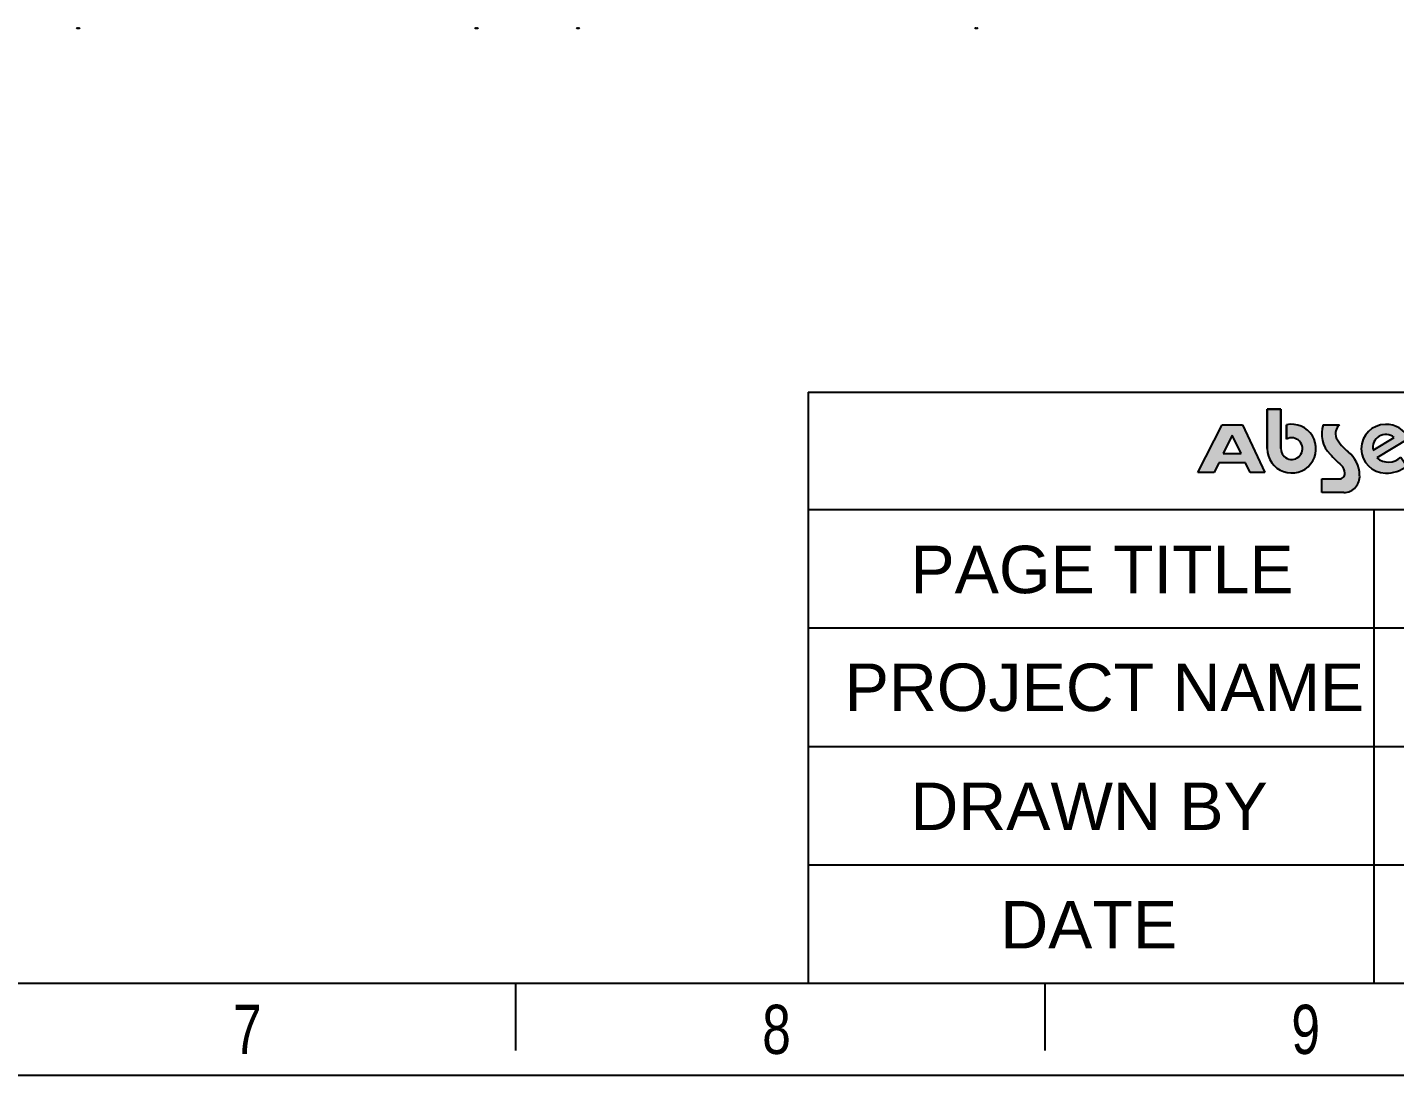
# Model space of a CAD drawing. Header units: millimetres. Extents: x 389 to 17466, y 310 to 5904.
# Drawn here: x 13453 to 15204, y 312 to 1654 of the extents above; entities that cross this region are included whole.
import ezdxf

# ---------------------------------------------------------------- set-up
doc = ezdxf.new("R2010")
doc.units = ezdxf.units.MM
doc.layers.add('DIM', color=4, linetype='Continuous')
doc.layers.add('图框', color=7, linetype='Continuous')
doc.styles.add('CKSTANDARD', font='arial.ttf')
doc.styles.add('Roamns', font='romans.shx')

# ---------------------------------------------------------------- blocks, each defined once
blk = doc.blocks.new('A$C7F980674')
at = {"layer": 'DIM'}
h = blk.add_hatch(color=0, dxfattribs=at)
h.paths.add_polyline_path([(7.072382140899999e-05, 14.43823848652391), (17.54018542246194, 49.09321739150072), (32.43710042510065, 49.09321739150072), (48.55284257268067, 14.43823848652391), (37.85417935127042, 14.43823848652391), (34.52331861507264, 21.47508279329122), (15.18332810379797, 21.47508279329122), (11.78696234113886, 14.43823848652391)])
h.paths.add_polyline_path([(24.94748300875654, 41.70518833840833), (18.4432997739641, 28.22933563047082), (31.32622136492865, 28.22933563047082)], flags=16)
h = blk.add_hatch(color=0, dxfattribs=at)
edge = h.paths.add_edge_path()
edge.add_arc((102.73004367057, 13.90886456904809), 4.008224344635951, 268.9921655110325, 361.5919063077861)
edge.add_arc((99.15354010349256, 13.8520860173212), 7.585044519850372, 1.270112135883178, 51.07851824680055)
edge.add_arc((307.8846824545763, 226.7410586670685), 290.5958996836599, 223.1994758205292, 225.4213170999201, ccw=False)
edge.add_arc((110.0181443910987, 42.41204420301801), 20.20419257147762, 160.1829900287513, 226.2534819823607, ccw=False)
edge.add_line((91.01044081093276, 49.26161368391513), (102.8060160324094, 49.26161368391513))
edge.add_arc((108.2666153697937, 42.83305403733538), 8.434721350051746, 130.3455086857447, 201.7414345435993)
edge.add_arc((128.4138673179259, 54.80693761470138), 31.79540957994945, 208.3500157259416, 232.6470193688833)
edge.add_arc((94.72388420018251, 12.01322233724932), 22.67708241663319, 1.6072526751569853, 50.5832628822302, ccw=False)
edge.add_arc((105.8459691270836, 11.59352122360906), 11.59424323095258, -89.35383752252329, 5.224491977119385, ccw=False)
edge.add_line((105.9767223201925, 1.52956708916e-05), (89.85622180037899, 1.52956708916e-05))
edge.add_line((89.85622180037899, 1.52956708916e-05), (89.85622180037899, 9.9012602990897))
edge.add_line((89.85622180037899, 9.9012602990897), (102.6595425193372, 9.9012602990897))
edge = h.paths.add_edge_path()
edge.add_arc((171.7675726878224, 35.99111448746953), 5.592045124112526, 4.242312034283134, 157.3807249757777)
edge.add_line((166.6056627364887, 38.14184792619381), (166.6056627364887, 14.68336624098083))
edge.add_line((166.6056627364887, 14.68336624098083), (158.2999845909944, 14.68336624098083))
edge.add_line((158.2999845909944, 14.68336624098083), (158.2999845909944, 48.98261023246597))
edge.add_line((158.2999845909944, 48.98261023246597), (166.6056627364887, 48.98261023246597))
edge.add_line((166.6056627364887, 48.98261023246597), (166.6056627364887, 44.54051251930104))
edge.add_arc((175.059291137004, 37.22529775423028), 11.17927547709232, 0.8903209452371925, 139.1292395527885, ccw=False)
edge.add_line((186.2372169588634, 37.39900588159253), (186.2372169588634, 14.59949883442459))
edge.add_line((186.2372169588634, 14.59949883442459), (177.3442962794797, 14.59949883442459))
edge.add_line((177.3442962794797, 14.59949883442459), (177.3442962794797, 36.40478422593151))
edge = h.paths.add_edge_path(flags=16)
edge.add_arc((136.4442843357392, 32.77929143981055), 9.435952450654392, 49.48403791523462, 192.8465811329278)
edge.add_line((127.2445240183151, 30.68129030702039), (142.5744439341942, 39.9527384458579))
edge = h.paths.add_edge_path()
edge.add_arc((138.324037688988, 35.05001054707828), 12.98520101557842, 229.4306864689146, 313.987557062781)
edge.add_line((147.3422875163669, 25.70727992560023), (151.5778032950766, 19.0634939338488))
edge.add_arc((136.8676456241519, 38.39878950785715), 24.29490468469704, 268.4242694583239, 307.2636236800371, ccw=False)
edge.add_arc((136.1995790051587, 31.76485599069565), 17.65178410925637, 90, 269.99999999833244, ccw=False)
edge.add_arc((136.9909520029032, 31.53144809733931), 17.90269153484251, 25.559083157673115, 92.53353593303888, ccw=False)
edge.add_line((153.1417016008636, 39.25541415211593), (129.8788853118894, 25.18619552736891))
at = {"layer": '图框'}
h = blk.add_hatch(color=30, dxfattribs=at)
edge = h.paths.add_edge_path(flags=0)
edge.add_line((64.32187787050498, 49.15013919285958), (64.32187787050498, 38.7695952337333))
edge.add_arc((68.06519958705758, 31.86908890660379), 7.850442347056839, -179.99999999998067, 118.47852907585141, ccw=False)
edge.add_line((60.21475723999902, 31.86908890659288), (60.21475723999902, 60.55619218834499))
edge.add_line((60.21475723999902, 60.55619218834545), (50.38336833377252, 60.55619218834545))
edge.add_line((50.38336833377252, 60.55619218834545), (50.38336833377252, 31.86908890659334))
edge.add_arc((68.06519958705758, 31.86908890660379), 17.6818312532899, 180.0000000000095, 462.2222539588729)
at = {"layer": '图框', "color": 30}
for p, q in [((60.21475723999902, 60.55619218834545), (50.38336833377252, 60.55619218834545)), ((50.38336833377252, 60.55619218834545), (50.38336833377252, 31.86908890659288)), ((60.21475723999902, 31.86908890659288), (60.21475723999902, 60.55619218834545)), ((64.32187787050498, 49.15013919285047), (64.32187787050498, 38.76959523373262))]:
    blk.add_line(p, q, dxfattribs=at)
at = {"layer": '图框', "color": 30, "linetype": 'Continuous'}
for p, q in [((50.38336833377252, 60.55619218834545), (60.21475723999902, 60.55619218834545)), ((50.38336833377252, 31.86908890659288), (50.38336833377252, 60.55619218834545)), ((60.21475723999902, 60.55619218834545), (60.21475723999902, 31.86908890659288)), ((64.32187787050498, 38.76959523373262), (64.32187787050498, 49.15013919285047))]:
    blk.add_line(p, q, dxfattribs=at)
at = {"layer": '图框', "color": 7, "linetype": 'Continuous'}
for p, q in [((7.072382140899999e-05, 14.43823848652391), (17.54018542246194, 49.09321739150072)), ((17.54018542246194, 49.09321739150072), (32.43710042510065, 49.09321739150072)), ((24.94748300875654, 41.70518833840833), (18.4432997739641, 28.22933563047082)), ((31.32622136492865, 28.22933563047082), (24.94748300875654, 41.70518833840833)), ((32.43710042510065, 49.09321739150072), (48.55284257268067, 14.43823848652391)), ((91.01044081093276, 49.26161368391513), (102.8060160324094, 49.26161368391513)), ((127.2445240183151, 30.68129030702039), (142.5744439341942, 39.9527384458579)), ((158.2999845909944, 48.98261023246597), (166.6056627364887, 48.98261023246597)), ((158.2999845909944, 14.68336624098083), (158.2999845909944, 48.98261023246597)), ((166.6056627364887, 48.98261023246597), (166.6056627364887, 44.54051251930104)), ((153.1417016008636, 39.25541415211593), (129.8788853118894, 25.18619552736891)), ((166.6056627364887, 38.14184792619381), (166.6056627364887, 14.68336624098083)), ((177.3442962794797, 14.59949883442459), (177.3442962794797, 36.40478422593151)), ((186.2372169588634, 37.39900588159253), (186.2372169588634, 14.59949883442459)), ((15.18332810379797, 21.47508279329122), (11.78696234113886, 14.43823848652391)), ((34.52331861507264, 21.47508279329122), (15.18332810379797, 21.47508279329122)), ((18.4432997739641, 28.22933563047082), (31.32622136492865, 28.22933563047082)), ((37.85417935127042, 14.43823848652391), (34.52331861507264, 21.47508279329122)), ((147.3422875163669, 25.70727992560023), (151.5778032950766, 19.0634939338488)), ((11.78696234113886, 14.43823848652391), (7.072382140899999e-05, 14.43823848652391)), ((48.55284257268067, 14.43823848652391), (37.85417935127042, 14.43823848652391)), ((166.6056627364887, 14.68336624098083), (158.2999845909944, 14.68336624098083)), ((186.2372169588634, 14.59949883442459), (177.3442962794797, 14.59949883442459)), ((89.85622180037899, 9.9012602990897), (102.6595425193372, 9.9012602990897)), ((89.85622180037899, 1.52956708916e-05), (89.85622180037899, 9.9012602990897)), ((105.9767223201925, 1.52956708916e-05), (89.85622180037899, 1.52956708916e-05))]:
    blk.add_line(p, q, dxfattribs=at)
at = {"layer": '图框', "color": 30}
for radius, end in [(17.68183125329058, 102.2222539587313), (7.850442347058727, 118.4785290759734)]:
    blk.add_arc((68.06519958705758, 31.86908890660379), radius, 180, end, dxfattribs=at)
at = {"layer": '图框', "color": 30, "linetype": 'Continuous'}
for radius, end in [(17.68183125329058, 102.2222539587313), (7.850442347058727, 118.4785290759734)]:
    blk.add_arc((68.06519958705758, 31.86908890660379), radius, 180, end, dxfattribs=at)
at = {"layer": '图框', "color": 7, "linetype": 'Continuous'}
for centre, radius, start, end in [((110.0181443910987, 42.41204420301801), 20.20419257147762, 160.1829900287512, 226.2534819823607), ((108.2666153697937, 42.83305403733538), 8.434721350051746, 130.3455086857447, 201.7414345435993), ((128.4138673179259, 54.80693761470138), 31.79540957994945, 208.3500157259416, 232.6470193688833), ((136.1995790051587, 31.76485599069565), 17.65178410925637, 90, 269.9999999983326), ((136.4442843357392, 32.77929143981055), 9.435952450654392, 49.48403791523462, 192.8465811329278), ((136.9909520029032, 31.53144809733931), 17.90269153484251, 25.55908315767311, 92.53353593303889), ((175.059291137004, 37.22529775423028), 11.17927547709232, 0.890320945237155, 139.1292395527885), ((171.7675726878224, 35.99111448746953), 5.592045124112526, 4.242312034283134, 157.3807249757777), ((307.8846824545763, 226.7410586670685), 290.5958996836599, 223.1994758205292, 225.4213170999201), ((94.72388420018251, 12.01322233724932), 22.67708241663319, 1.607252675157019, 50.58326288223009), ((138.324037688988, 35.05001054707828), 12.98520101557842, 229.4306864689146, 313.987557062781), ((102.73004367057, 13.90886456904809), 4.008224344635951, 268.9921655110325, 1.591906307786035), ((99.15354010349256, 13.8520860173212), 7.585044519850372, 1.270112135883178, 51.07851824680055), ((105.8459691270836, 11.59352122360906), 11.59424323095258, 270.6461624774767, 5.224491977119398), ((136.8676456241519, 38.39878950785715), 24.29490468469704, 268.4242694583239, 307.2636236800372)]:
    blk.add_arc(centre, radius, start, end, dxfattribs=at)
blk = doc.blocks.new('standard template')
for p, q in [((23856.97153506272, 8795.713564875037), (37408.778564428, 8795.713564875037)), ((23856.97153506272, 8093.130701303396), (37408.778564428, 8093.130701303396)), ((27245.81191601179, 8093.130701303396), (27245.81191601179, 5254.107439613468)), ((23856.97153506272, 7383.374122341703), (37408.778564428, 7383.374122341703)), ((23856.97153506272, 6673.618568779083), (37408.778564428, 6673.618568779083)), ((23856.97153506272, 5963.863516895812), (37408.778564428, 5963.863516895812)), ((456.3043263761064, 5254.106781508859), (37408.77739021767, 5254.107689274438)), ((22104.21088966208, 4851.355031494943), (22104.21088966208, 5254.106781508859)), ((25275.88092102688, 4851.355031494943), (25275.88092102688, 5254.106781508859))]:
    blk.add_line(p, q)
at = {"color": 7}
for p, q in [((23856.97153506272, 8795.713564875037), (23856.97153506272, 5963.862502516924)), ((23856.97036085204, 5963.862847771017), (23856.97036085204, 5254.106781508859))]:
    blk.add_line(p, q, dxfattribs=at)
blk.add_lwpolyline([(37962.56104648763, 4700.323125238685), (-97.47932989458059, 4700.323125238685), (-97.47932989458059, 30879.18687618916), (37962.56104648763, 30879.18687618916)], close=True)
at = {"color": 0, "xscale": 8.255519999999997, "yscale": 8.255519999999997, "zscale": 8.255519999999997}
blk.add_blockref('A$C7F980674', (26192.34157000923, 8194.850301169268), dxfattribs=at)
at = {"style": 'CKSTANDARD', "width": 0.75}
for s, p in [('7', (20409.10065248676, 4830.398885600231)), ('8', (23580.77068385195, 4830.398885600231)), ('9', (26752.44071521712, 4830.398885600231))]:
    blk.add_text(s, height=294.7531236609044, dxfattribs=at).set_placement(p)
at = {"char_height": 284.520887302088, "attachment_point": 1, "style": 'Roamns'}
for s, insert, width in [('{\\fArial|b0|i0|c0|p34;PAGE TITLE}', (24469.27002041139, 7876.177268086687), 3912.014128152973), ('{\\fArial|b0|i0|c0|p34;PROJECT NAME}', (24075.34686825149, 7170.007803169789), 3305.733494093198), ('{\\fArial|b0|i0|c0|p34;DRAWN BY}', (24469.27002041139, 6456.665135562374), 3912.014128152973), ('{\\fArial|b0|i0|c0|p34;DATE}', (25007.6770378442, 5746.910083679103), 3912.014128152973)]:
    blk.add_mtext(s, dxfattribs=dict(at, insert=insert, width=width))
at = {"style": 'Roamns'}
for tag, p in [('PAGE_NAME', (27465.9633492592, 7593.658508723252)), ('PROJECT_NAME', (27465.9633492592, 6883.902955160633)), ('DRAWN_NAME', (27465.9633492592, 6174.147903277361)), ('VERSION', (34240.97828400169, 6174.147903277361)), ('SELECT_DATA', (27465.9633492592, 5464.391825995019)), ('PAGE_NUMBER', (34240.97828400169, 5464.391992428408))]:
    blk.add_attdef(tag, p, '', height=284.520887302088, dxfattribs=at)
blk = doc.blocks.new('aszfxn')
at = {"color": 7, "linetype": 'Continuous'}
for p, q in [((9143.847567487475, 2824.780230167685), (9143.847567487475, 2824.811592441569)), ((9144.84756749801, 2824.694443720039), (9144.481542079022, 2824.694443720039)), ((9144.84756749801, 2824.694443720039), (9144.84756749801, 2824.811592441569)), ((9145.847567485278, 2824.811592441569), (9145.847567485278, 2824.694443720039)), ((9146.213592883778, 2824.694443720039), (9145.847567485278, 2824.694443720039)), ((9146.847567475324, 2824.811592441569), (9146.847567475324, 2824.780230167685)), ((9653.847566215274, 2824.780230167685), (9653.847566215274, 2824.811592441569)), ((9654.84756620532, 2824.694443720039), (9654.48154080682, 2824.694443720039)), ((9654.84756620532, 2824.694443720039), (9654.84756620532, 2824.811592441569)), ((9655.847566213062, 2824.811592441569), (9655.847566213062, 2824.694443720039)), ((9656.213591613425, 2824.694443720039), (9655.847566213062, 2824.694443720039)), ((9656.847566203123, 2824.811592441569), (9656.847566203123, 2824.780230167685))]:
    blk.add_line(p, q, dxfattribs=at)
for centre, radius, start, end in [((9144.347567481567, 2826.194443723972), 1.50000000361, 199.5148919160871, 250.528779365364), ((9144.43807438797, 2826.293835711736), 1.595538608331153, 248.2782908080327, 253.9634512199424), ((9144.43849214668, 2826.295140621553), 1.59690815600773, 248.6455037823497, 253.9619791019086), ((9144.447835120704, 2826.327119343204), 1.630223466484441, 253.9569039579, 256.5906535199164), ((9144.4558182781, 2826.360862796331), 1.664898347517754, 256.5927117043838, 259.7755489788469), ((9144.465015740421, 2826.412944764604), 1.717785861625535, 259.7819997825499, 263.2104365642772), ((9144.471917123807, 2826.46908156863), 1.774344894924138, 263.2034508120565, 265.2672169001676), ((9144.480240337809, 2826.584559823429), 1.890116529994709, 265.3045975712671, 270.0394604522163), ((9146.214894645494, 2826.584559823429), 1.890116529994709, 269.9605395473668, 274.6954024287328), ((9146.223222145429, 2826.469040481472), 1.774303584364241, 274.7327542102299, 276.796568378884), ((9146.230115767172, 2826.412967360352), 1.717808721625478, 276.7895895682037, 280.2179807166002), ((9146.239321418612, 2826.360840301864), 1.664875385917811, 280.224428698673, 283.4073098976885), ((9146.247293706543, 2826.32714299577), 1.63024789112438, 283.4093638991204, 286.0430739833196), ((9146.257063033521, 2826.293828518434), 1.595531028971173, 286.0365357437956, 291.7217232098945), ((9146.256639991418, 2826.295148993444), 1.596916974887707, 286.0380354252937, 291.3545811973258), ((9146.347567481233, 2826.194443723972), 1.50000000361, 289.471220634636, 340.485108083913), ((9654.347566211229, 2826.194443723972), 1.50000000361, 199.5148919160871, 250.528779365364), ((9654.438073115754, 2826.293835711736), 1.595538608331153, 248.2782908084779, 253.9634512195129), ((9654.438490875396, 2826.295140621553), 1.59690815600773, 248.6455037823497, 253.9619791014719), ((9654.447833848502, 2826.327119343204), 1.630223466484441, 253.9569039574633, 256.5906535199164), ((9654.455817005884, 2826.360862796331), 1.664898347517754, 256.5927117039541, 259.7755489796951), ((9654.465014448662, 2826.41294478486), 1.717785861625535, 259.7819997833982, 263.2104365625999), ((9654.471915851605, 2826.46908156863), 1.774344894924138, 263.2034508120565, 265.2672169005873), ((9654.480239065593, 2826.584559823429), 1.890116529994709, 265.3045975712671, 270.0394604522163), ((9656.214893373279, 2826.584559823429), 1.890116529994709, 269.9605395473668, 274.6954024291505), ((9656.223220874159, 2826.469040481472), 1.774303584364241, 274.7327542102299, 276.7965683797211), ((9656.23011449497, 2826.412967360352), 1.717808721625478, 276.7895895673635, 280.2179807174485), ((9656.239320146411, 2826.360840301864), 1.664875385917811, 280.2244286982535, 283.4073098972589), ((9656.247292434342, 2826.32714299577), 1.63024789112438, 283.40936389955, 286.0430739837562), ((9656.25706176132, 2826.293828518434), 1.595531028971173, 286.0365357429295, 291.7217232098945), ((9656.256638719216, 2826.295148993444), 1.596916974887707, 286.0380354252937, 291.354581197771), ((9656.347566209017, 2826.194443723972), 1.50000000361, 289.471220634636, 340.485108083913)]:
    blk.add_arc(centre, radius, start, end, dxfattribs=at)
for points in [[(9144.84756749801, 2824.811592441569), (9145.013106388822, 2824.789593359562), (9145.347567491186, 2824.770860798577), (9145.682028594467, 2824.789593359562), (9145.847567485278, 2824.811592441569)], [(9654.84756620532, 2824.811592441569), (9655.01310511662, 2824.789593359562), (9655.347566219902, 2824.770860798577), (9655.682027301777, 2824.789593359562), (9655.847566213062, 2824.811592441569)]]:
    blk.add_open_spline(points, degree=3, knots=[0, 0, 0, 0, 0.4999999951, 1, 1, 1, 1], dxfattribs=at)
blk = doc.blocks.new('*U25')
blk.add_blockref('aszfxn', (-9400.347566845292, -3069.194442896353))
blk = doc.blocks.new('*U26')
at = {"color": 0, "linetype": 'ByBlock', "lineweight": -2, "transparency": 16777216}
for p in [(2560, 0), (3200, 0)]:
    blk.add_blockref('*U25', p, dxfattribs=at)

msp = doc.modelspace()

# ---------------------------------------------------------------- block references
at = {"transparency": 33554595, "xscale": 0.2136143564296075, "yscale": 0.2136143564296075, "zscale": 0.2136143564296075}
msp.add_blockref('standard template', (9356.628957342975, -692.4419409552077), dxfattribs=at)
msp.add_blockref('*U26', (11212.97899561836, 1897.128072095396))

doc.saveas('drawing.dxf')
